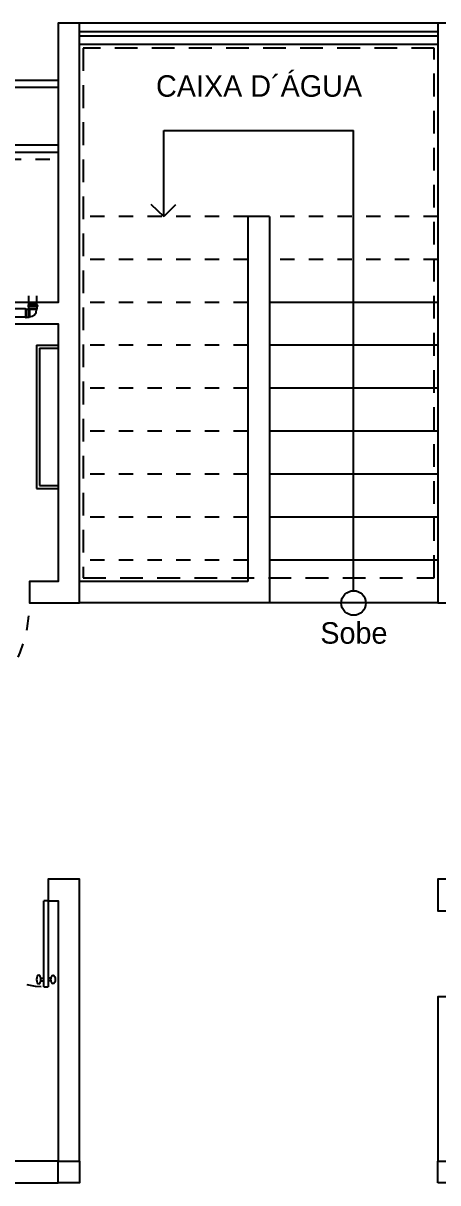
# Model space of a CAD drawing. Header units: millimetres. Extents: x 860.9 to 916.6, y 418 to 464.8.
# Drawn here: x 879.89 to 882.78, y 456.69 to 464.79 of the extents above; entities that cross this region are included whole.
import ezdxf

# ---------------------------------------------------------------- set-up
doc = ezdxf.new("R2010")
doc.units = ezdxf.units.MM
doc.linetypes.add('ACAD_ISO03W100', pattern=[30, 12, -18])
doc.linetypes.add('HIDDEN2', pattern=[4.7625, 3.175, -1.5875])
for name, color, linetype in [('caixa d agua', 1, 'Continuous'), ('can02', 2, 'Continuous'), ('Janela', 2, 'Continuous'), ('pena 01', 1, 'Continuous'), ('pena01', 1, 'Continuous'), ('pena02', 2, 'Continuous'), ('pena04', 4, 'Continuous'), ('texto hidro', 1, 'Continuous'), ('TIGRECAD', 1, 'Continuous')]:
    doc.layers.add(name, color=color, linetype=linetype)
doc.styles.get("Standard").update_dxf_attribs({"font": 'ERASLGHT.TTF'})

msp = doc.modelspace()

# ---------------------------------------------------------------- linework, layer by layer
at = {"layer": 'caixa d agua', "linetype": 'HIDDEN2', "ltscale": 0.05}
msp.add_lwpolyline([(880.3068, 460.9114), (882.7568, 460.9114), (882.7568, 464.6114), (880.3068, 464.6114)], close=True, dxfattribs=at)
at = {"layer": 'can02', "color": 0}
for points in [[(880.2818, 460.7364), (880.2818, 464.7864), (880.1318, 464.7864), (880.1318, 462.8364), (879.533, 462.8364), (879.533, 462.6864), (880.1318, 462.6864), (880.1318, 460.8864), (879.9318, 460.8864), (879.9318, 460.7364)], [(883.1318, 460.7364), (883.1318, 460.8864), (882.9318, 460.8864), (882.9318, 462.6864), (883.5306, 462.6864), (883.5306, 462.8364), (882.9318, 462.8364), (882.9318, 464.7864), (882.7818, 464.7864), (882.7818, 460.7364)], [(880.1318, 456.6864), (880.1318, 456.8364), (878.9318, 456.8364), (878.9318, 458.6564), (879.4618, 458.6564), (879.4618, 458.8064), (878.9318, 458.8064), (878.9318, 458.9064), (878.7818, 458.9064), (878.7818, 456.8364), (876.1718, 456.8364), (876.1718, 462.6864), (876.5768, 462.6864), (876.5768, 462.8364), (874.1735, 462.8364), (874.1735, 463.8364), (874.0235, 463.8364), (874.0235, 462.8364), (873.5276, 462.8364), (873.5276, 462.6864), (876.0218, 462.6864), (876.0218, 456.6864)], [(880.2818, 456.8364), (880.2818, 458.8064), (880.0618, 458.8064), (880.0618, 458.6564), (880.1318, 458.6564), (880.1318, 456.8364)], [(882.9318, 458.5864), (882.9318, 458.6564), (883.1318, 458.6564), (883.1318, 458.8064), (882.7818, 458.8064), (882.7818, 458.5864)], [(882.9318, 456.8364), (882.9318, 457.9864), (882.7818, 457.9864), (882.7818, 456.8364)]]:
    msp.add_lwpolyline(points, close=True, dxfattribs=at)
at = {"layer": 'Janela', "color": 0}
for p, q in [((879.9818, 462.5364), (880.1318, 462.5364)), ((879.9818, 462.5364), (879.9818, 461.5364)), ((880.0018, 462.5164), (880.1318, 462.5164)), ((880.0018, 462.5164), (880.0018, 461.5564)), ((880.0018, 461.5564), (880.1318, 461.5564)), ((879.9818, 461.5364), (880.1318, 461.5364))]:
    msp.add_line(p, q, dxfattribs=at)
at = {"layer": 'pena 01', "color": 0, "linetype": 'ACAD_ISO03W100', "ltscale": 0.005}
for p, q in [((874.1735, 463.8364), (880.1318, 463.8364)), ((881.4568, 463.4364), (880.2818, 463.4364)), ((882.7818, 463.4364), (881.6068, 463.4364)), ((881.4568, 463.1364), (880.2818, 463.1364)), ((882.7818, 463.1364), (881.6068, 463.1364)), ((881.4568, 462.8364), (880.2818, 462.8364)), ((881.4568, 462.5364), (880.2818, 462.5364)), ((881.4568, 462.2364), (880.2818, 462.2364)), ((881.4568, 461.9364), (880.2818, 461.9364)), ((881.4568, 461.6364), (880.2818, 461.6364)), ((881.4568, 461.3364), (880.2818, 461.3364)), ((881.4568, 461.0364), (880.2818, 461.0364))]:
    msp.add_line(p, q, dxfattribs=at)
for centre, radius, start, end in [((879.0468, 460.7214), 0.8851, 270.97102, 0.97102), ((880.0468, 458.6414), 0.5852, 178.5312, 268.5312)]:
    msp.add_arc(centre, radius, start, end, dxfattribs=at)
at = {"layer": 'pena01', "color": 0}
for p, q in [((882.7818, 464.7864), (880.2818, 464.7864)), ((882.7818, 464.6364), (880.2818, 464.6364)), ((882.7818, 462.8364), (881.6068, 462.8364)), ((882.7818, 462.5364), (881.6068, 462.5364)), ((882.7818, 462.2364), (881.6068, 462.2364)), ((882.7818, 461.9364), (881.6068, 461.9364)), ((882.7818, 461.6364), (881.6068, 461.6364)), ((882.7818, 461.3364), (881.6068, 461.3364)), ((882.7818, 461.0364), (881.6068, 461.0364)), ((882.7818, 460.7364), (881.6068, 460.7364))]:
    msp.add_line(p, q, dxfattribs=at)
at = {"layer": 'pena01'}
for p, q in [((880.1318, 464.3864), (861.3318, 464.3864)), ((880.1318, 464.3364), (861.3818, 464.3364)), ((874.126, 463.9364), (880.1318, 463.9364)), ((874.126, 463.8864), (880.1318, 463.8864))]:
    msp.add_line(p, q, dxfattribs=at)
at = {"layer": 'pena02', "color": 0}
for p, q in [((882.7818, 464.7264), (880.2818, 464.7264)), ((882.7818, 464.6964), (880.2818, 464.6964)), ((880.8693, 463.4364), (880.8693, 464.0364)), ((880.8693, 464.0364), (882.1943, 464.0364)), ((882.1943, 460.8222), (882.1943, 464.0364)), ((880.7788, 463.5231), (880.8693, 463.4364)), ((880.9504, 463.5175), (880.8693, 463.4364)), ((881.4568, 463.4364), (881.4568, 460.8864)), ((881.6068, 463.4364), (881.4568, 463.4364)), ((881.6068, 463.4364), (881.6068, 460.7364)), ((881.4568, 460.8864), (880.2818, 460.8864)), ((881.6068, 460.7364), (880.2818, 460.7364)), ((880.0618, 458.6564), (880.0318, 458.6564)), ((880.0318, 458.0564), (880.0318, 458.6564)), ((880.0618, 458.6564), (880.0618, 458.0564)), ((880.0109, 458.1164), (880.0318, 458.1164)), ((880.0109, 458.0964), (880.0318, 458.0964)), ((880.0318, 458.0564), (880.0618, 458.0564)), ((880.0827, 458.1164), (880.0618, 458.1164)), ((880.0827, 458.0964), (880.0618, 458.0964))]:
    msp.add_line(p, q, dxfattribs=at)
msp.add_circle((882.1943, 460.7364), 0.0858, dxfattribs=at)
at = {"layer": 'pena02', "color": 0, "extrusion": (0, 0, -1)}
msp.add_ellipse((879.9968, 458.1064), major_axis=(0, -0.03), ratio=0.5, dxfattribs=at)
at = {"layer": 'pena02', "color": 0}
msp.add_ellipse((880.0968, 458.1064), major_axis=(0, -0.03), ratio=0.5, dxfattribs=at)
at = {"layer": 'pena04', "color": 0}
for points in [[(880.1318, 456.6864), (880.1318, 456.8364), (880.2818, 456.8364), (880.2818, 456.6864)], [(882.7818, 456.6864), (882.7818, 456.8364), (882.9318, 456.8364), (882.9318, 456.6864)]]:
    msp.add_lwpolyline(points, close=True, dxfattribs=at)
at = {"layer": 'TIGRECAD'}
for p, q in [((879.9276, 462.8225), (879.9276, 462.8812)), ((879.9829, 462.8225), (879.9829, 462.8812)), ((879.9045, 462.79), (879.6936, 462.79)), ((879.9045, 462.791), (879.9045, 462.7317)), ((879.9045, 462.791), (879.9097, 462.791)), ((879.9097, 462.791), (879.9097, 462.7317)), ((879.9097, 462.791), (879.911, 462.7897)), ((879.911, 462.7897), (879.911, 462.733)), ((879.911, 462.7897), (879.9266, 462.7897)), ((879.9227, 462.8154), (879.9227, 462.8092)), ((879.9236, 462.8167), (879.9256, 462.8172)), ((879.9239, 462.8079), (879.9254, 462.8078)), ((879.924, 462.8154), (879.9865, 462.8154)), ((879.9865, 462.8092), (879.924, 462.8092)), ((879.9266, 462.8225), (879.9266, 462.8185)), ((879.9839, 462.8225), (879.9266, 462.8225)), ((879.9266, 462.8175), (879.9839, 462.8175)), ((879.9266, 462.8077), (879.9839, 462.8077)), ((879.9266, 462.8065), (879.9266, 462.7897)), ((879.9305, 462.7872), (879.9266, 462.7897)), ((879.9839, 462.788), (879.9292, 462.788)), ((879.9305, 462.733), (879.9305, 462.7872)), ((879.9305, 462.7872), (879.9321, 462.7862)), ((879.9321, 462.7862), (879.9321, 462.7346)), ((879.982, 462.7862), (879.9321, 462.7862)), ((879.9839, 462.788), (879.982, 462.7862)), ((879.982, 462.7862), (879.982, 462.7858)), ((879.9839, 462.8225), (879.9839, 462.8185)), ((879.9839, 462.8065), (879.9839, 462.788)), ((879.9868, 462.8167), (879.9849, 462.8172)), ((879.9866, 462.8079), (879.9851, 462.8078)), ((879.9878, 462.8154), (879.9878, 462.8092)), ((879.9045, 462.7327), (879.6936, 462.7327)), ((879.9045, 462.7317), (879.9097, 462.7317)), ((879.9097, 462.7317), (879.911, 462.733)), ((879.911, 462.733), (879.9305, 462.733)), ((879.9305, 462.733), (879.9321, 462.7346))]:
    msp.add_line(p, q, dxfattribs=at)
for centre, radius, start, end in [((879.924, 462.8154), 0.0013, 105, 180), ((879.924, 462.8092), 0.0013, 180, 265), ((879.9253, 462.8065), 0.0013, 0, 85), ((879.9253, 462.8185), 0.0013, 285, 0), ((879.9308, 462.7858), 0.0512, 271.47331, 0), ((879.9852, 462.8185), 0.0013, 180, 255), ((879.9852, 462.8065), 0.0013, 95, 180), ((879.9865, 462.8092), 0.0013, 275, 0), ((879.9865, 462.8154), 0.0013, 0, 75)]:
    msp.add_arc(centre, radius, start, end, dxfattribs=at)

# ---------------------------------------------------------------- texts
at = {"layer": 'pena02', "color": 0, "insert": (881.9622, 460.6022), "char_height": 0.2, "width": 11.620401, "attachment_point": 1}
msp.add_mtext('{\\fEras Demi ITC|b0|i0|c0|p34;\\H0.75x;Sobe}', dxfattribs=at)
at = {"layer": 'texto hidro', "insert": (880.8156, 464.4227), "char_height": 0.15, "width": 2.9804, "attachment_point": 1}
msp.add_mtext('CAIXA D´ÁGUA', dxfattribs=at)

doc.saveas('drawing.dxf')
